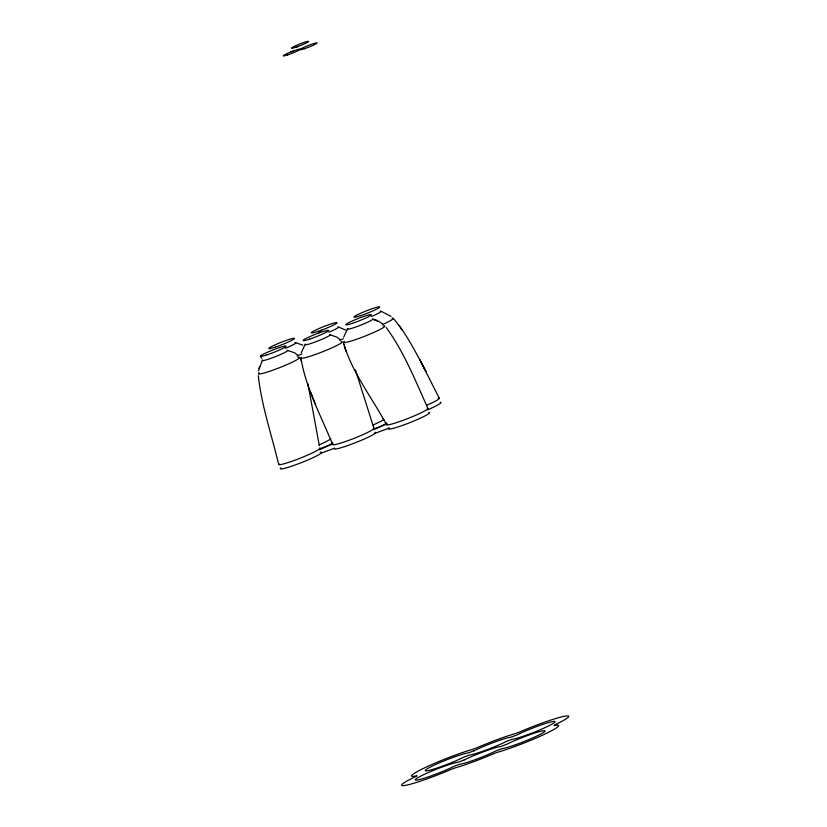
<?xml version="1.0" encoding="UTF-8"?>
<svg xmlns="http://www.w3.org/2000/svg" width="827" height="827" viewBox="0 0 827 827"><rect width="100%" height="100%" fill="white"/><g stroke="black" fill="none" stroke-linecap="round" stroke-linejoin="round"><path stroke-width="1.24" d="M258.479 370.868L261.994 361.265M343.65 337.158L347.154 329.828M301.307 352.767L304.574 345.531M258.923 368.511L259.595 366.361M318.395 333.157L321.724 330.076M295.601 47.377L298.392 46.353M290.608 52.008L293.399 50.985M319.563 448.875L332.992 443.923M373.525 428.996L386.953 424.044M321.238 453.124L334.666 448.172M375.2 433.255L388.628 428.303M288.489 350.813L294.484 352.726L297.916 355.3M296.81 343.112L302.775 345.128M331.048 335.1L336.703 337.065L340.3 339.608M339.359 327.399L346.72 330.48M377.401 320.783L373.794 319.47L378.993 321.486L382.725 323.977M373.618 319.398L377.184 320.7M381.929 311.696L391.006 316.317M393.176 318.281C407.049 334.139 416.167 353.47 426.205 371.819L419.796 359.755L439.24 398.159M386.209 327.523C404.155 352.075 415.402 380.771 427.89 408.311M399.193 325.611L402.449 330.262M343.391 343.319L344.58 345.159M383.304 418.907C369.545 394.469 351.982 371.344 343.877 344.177M383.201 418.72L386.643 424.768M260.474 356.303L261.59 358.339M300.573 359.125L301.514 361.058M332.671 444.657C321.258 416.188 305.887 388.535 300.914 357.988M310.259 391.14L315.532 404.579M355.403 369.834L373.98 428.396M344.383 346.265L345.944 351.113M278.627 464.329C271.68 434.899 261.58 405.912 258.303 375.727M319.305 445.484L307.871 383.573M428.789 412.435A22.226 2.057 -21.5 0 1 408.776 423.062A22.226 2.057 -21.5 0 1 389.197 427.838M374.869 432.325A22.226 2.057 -21.5 0 1 356.261 442.383A22.226 2.057 -21.5 0 1 334.511 448.337M320.173 452.266A22.226 2.057 -21.5 0 1 302.558 462.169A22.226 2.057 -21.5 0 1 280.849 467.927M332.785 442.765A22.226 2.057 -21.5 0 1 319.387 449.733M386.643 422.99A22.226 2.057 -21.5 0 1 373.835 429.637M440.253 402.263A22.226 2.057 -21.5 0 1 427.642 409.82M297.865 357.409A22.226 2.057 -21.5 0 1 280.26 367.374A22.226 2.057 -21.5 0 1 259.171 372.76M287.186 350.276A13.78 1.272 -21.5 0 1 275.184 356.737A13.78 1.272 -21.5 0 1 262.562 359.931M329.518 334.573A13.78 1.272 -21.5 0 1 317.816 341.003A13.78 1.272 -21.5 0 1 305.473 344.001M341.055 341.613A22.226 2.057 -21.5 0 1 322.892 351.651A22.226 2.057 -21.5 0 1 301.421 357.336M372.45 318.819A13.78 1.272 -21.5 0 1 360.448 325.28A13.78 1.272 -21.5 0 1 347.826 328.474M383.128 325.952A22.226 2.057 -21.5 0 1 365.524 335.917A22.226 2.057 -21.5 0 1 344.435 341.303M392.008 318.168A22.226 2.057 -21.5 0 1 382.312 324.649M380.1 311.19A13.78 1.272 -21.5 0 1 371.488 316.462M343.329 338.677A22.226 2.057 -21.5 0 1 339.68 340.373M337.84 326.861A13.78 1.272 -21.5 0 1 328.857 332.196M294.836 342.636A13.78 1.272 -21.5 0 1 285.325 348.291M301.793 353.873A22.226 2.057 -21.5 0 1 297.048 356.096M427.177 408.176A22.226 2.057 -21.5 0 1 407.825 418.524A22.226 2.057 -21.5 0 1 387.088 423.92M373.546 428.076A22.226 2.057 -21.5 0 1 353.842 438.424A22.226 2.057 -21.5 0 1 332.836 444.078M319.563 447.976A22.226 2.057 -21.5 0 1 299.126 458.603A22.226 2.057 -21.5 0 1 279.133 463.709M330.831 438.775A22.226 2.057 -21.5 0 1 319.077 444.885M383.955 419.516A22.226 2.057 -21.5 0 1 373.06 424.985M438.062 398.035A22.226 2.057 -21.5 0 1 427.042 405.096M416.694 775.964L415.381 776.749A38.59 3.566 -21.5 0 0 406.481 785.164A38.59 3.566 -21.5 0 0 451.18 769.348L454.881 767.983A38.59 3.566 -21.5 0 0 493.812 753.624L497.513 752.26A38.59 3.566 -21.5 0 0 544.621 734.2A38.59 3.566 -21.5 0 0 554.08 725.589L554.948 724.783A38.59 3.566 -21.5 0 0 563.849 716.368A38.59 3.566 -21.5 0 0 519.16 732.184L515.448 733.549A38.59 3.566 -21.5 0 0 476.528 747.918L472.817 749.283A38.59 3.566 -21.5 0 0 425.709 767.332A38.59 3.566 -21.5 0 0 416.25 775.953L416.694 775.964M473.985 750.813L468.299 752.911A23.89 2.202 -21.5 0 0 436.573 764.076A23.89 2.202 -21.5 0 0 430.019 770.154A23.89 2.202 -21.5 0 0 463.699 757.181L469.385 755.092A23.89 2.202 -21.5 0 0 506.331 741.457L512.016 739.359A23.89 2.202 -21.5 0 0 543.742 728.205A23.89 2.202 -21.5 0 0 550.306 722.116A23.89 2.202 -21.5 0 0 516.617 735.089L510.931 737.188A23.89 2.202 -21.5 0 0 473.985 750.813M463.999 760.075L458.323 762.174A23.89 2.202 -21.5 0 0 426.587 773.338A23.89 2.202 -21.5 0 0 420.033 779.416A23.89 2.202 -21.5 0 0 453.713 766.443L459.398 764.344A23.89 2.202 -21.5 0 0 496.345 750.72L502.03 748.621A23.89 2.202 -21.5 0 0 533.756 737.457A23.89 2.202 -21.5 0 0 540.32 731.378A23.89 2.202 -21.5 0 0 506.631 744.352L500.955 746.45A23.89 2.202 -21.5 0 0 463.999 760.075M287.589 54.933A9.19 0.848 -21.5 0 0 300.284 49.175A9.19 0.848 -21.5 0 0 287.32 53.466A9.19 0.848 -21.5 0 0 287.589 54.933M295.911 47.222A9.19 0.848 -21.5 0 0 308.605 41.453A9.19 0.848 -21.5 0 0 295.642 45.743A9.19 0.848 -21.5 0 0 295.911 47.222M304.377 48.741A9.19 0.848 -21.5 0 0 317.072 42.983A9.19 0.848 -21.5 0 0 304.109 47.273A9.19 0.848 -21.5 0 0 304.377 48.741M267.059 354.824A13.78 1.272 -21.5 0 0 286.101 346.172A13.78 1.272 -21.5 0 0 266.645 352.612A13.78 1.272 -21.5 0 0 267.059 354.824M309.691 339.091A13.78 1.272 -21.5 0 0 328.732 330.449A13.78 1.272 -21.5 0 0 309.277 336.889A13.78 1.272 -21.5 0 0 309.691 339.091M352.323 323.367A13.78 1.272 -21.5 0 0 371.364 314.715A13.78 1.272 -21.5 0 0 351.909 321.165A13.78 1.272 -21.5 0 0 352.323 323.367M318.013 331.379A13.78 1.272 -21.5 0 0 337.054 322.726A13.78 1.272 -21.5 0 0 317.599 329.167A13.78 1.272 -21.5 0 0 318.013 331.379M360.644 315.656A13.78 1.272 -21.5 0 0 379.686 307.003A13.78 1.272 -21.5 0 0 360.231 313.443A13.78 1.272 -21.5 0 0 360.644 315.656M275.381 347.102A13.78 1.272 -21.5 0 0 294.422 338.46A13.78 1.272 -21.5 0 0 274.967 344.9A13.78 1.272 -21.5 0 0 275.381 347.102"/></g></svg>
